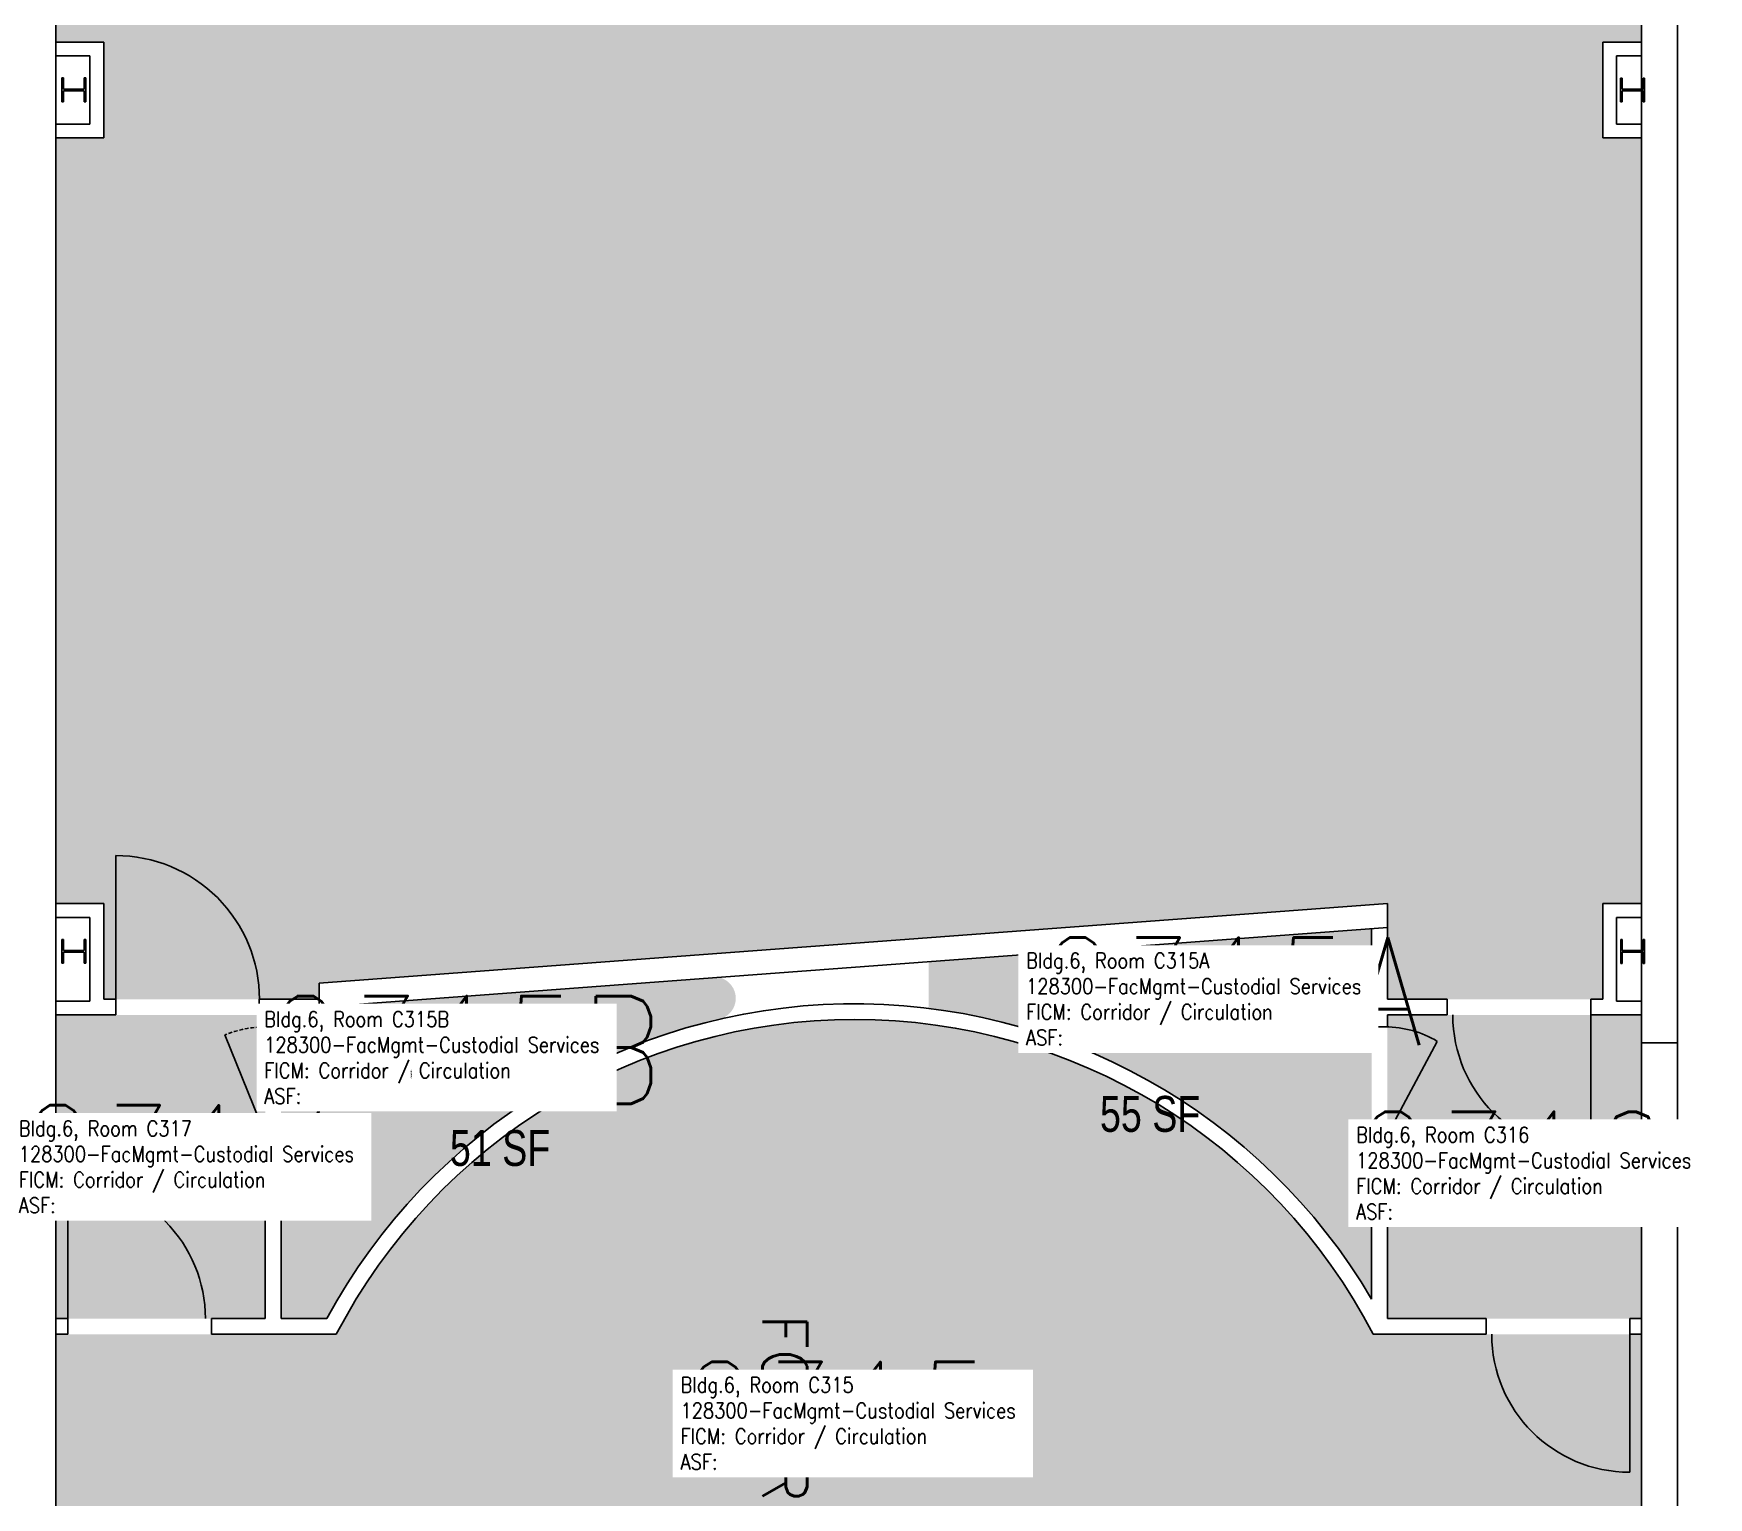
# Model space of a CAD drawing. Header units: inches. Extents: x -206 to 2362, y 0 to 3821.
# Drawn here: x 1803 to 2362, y 1327 to 1816 of the extents above; entities that cross this region are included whole.
import ezdxf
from ezdxf.enums import TextEntityAlignment as Align

# ---------------------------------------------------------------- set-up
doc = ezdxf.new("R2010")
doc.units = ezdxf.units.IN
doc.header["$LTSCALE"] = 10
doc.header["$MEASUREMENT"] = 0
doc.linetypes.add('HIDDEN2', pattern=[0.1875, 0.125, -0.0625])
for name, color, linetype in [('A-COLS', 5, 'CONTINUOUS'), ('A-DOOR', 2, 'CONTINUOUS'), ('A-IDEN-RNUM', 7, 'CONTINUOUS'), ('A-IDEN-SNUM', 4, 'CONTINUOUS'), ('A-IDEN-TEXT', 4, 'CONTINUOUS'), ('A-IDEN-VNUM', 4, 'CONTINUOUS'), ('A-WALL', 5, 'CONTINUOUS'), ('AREA-TEXT', 3, 'CONTINUOUS'), ('Rooms-Category-Color', 7, 'CONTINUOUS'), ('Rooms-College-Color', 7, 'CONTINUOUS'), ('Rooms-Department-Color', 7, 'CONTINUOUS'), ('Rooms-Division-Color', 7, 'CONTINUOUS'), ('Rooms-Information', 7, 'CONTINUOUS')]:
    doc.layers.add(name, color=color, linetype=linetype)
doc.styles.add('AREA', font='arial.ttf', dxfattribs={"width": 0.75, "height": 24})
doc.styles.add('ROOMFNUMBER', font='SIMPLEX', dxfattribs={"height": 0.83})
doc.styles.add('ROOMSNUMBER', font='txt', dxfattribs={"height": 0.03})
doc.styles.add('ROOMVNUMBER', font='simplex.shx', dxfattribs={"width": 0.85})

msp = doc.modelspace()

# ---------------------------------------------------------------- hatches: boundary and pattern name
at = {"layer": 'Rooms-Category-Color', "true_color": 0xffe090}
msp.add_hatch(color=41, dxfattribs=at).paths.add_polyline_path([(2327.025320324115, 2068.979416291695), (2327.025320301764, 2100.979416289832), (2340.025320298038, 2100.979416284245), (2340.025320275687, 2357.081822350156), (2327.025320301764, 2357.081822364125), (2327.025320290588, 2389.081822351087), (2259.028901717626, 2389.081822353881), (2255.025320290588, 2389.081822345499), (2255.025320290588, 2369.080172989983), (2255.025320290588, 2357.08182235295), (1898.024440268986, 2383.711203973275), (1898.024440268986, 2389.081822337117), (1894.024440283887, 2389.081822334323), (1826.024440280162, 2389.081822320353), (1826.024440291338, 2357.081822327804), (1810.024440272711, 2357.081822330598), (1810.024440295063, 2100.979416264687), (1826.024440324865, 2100.979416261893), (1826.024440302514, 2068.979416263755), (1810.024440295063, 2068.979416266549), (1810.024440317415, 1813.081822325941), (1826.024440324865, 1813.081822328735), (1826.024440313689, 1781.081822336186), (1810.024440328591, 1781.081822322216), (1810.024440350942, 1525.081822328735), (1826.024440324865, 1525.081822323147), (1826.024440347217, 1493.08182232501), (1878.024440332316, 1493.081822341774), (1898.024440324865, 1493.081822333392), (1898.024440324865, 1498.452440688852), (2255.025320335291, 1525.081822359469), (2255.025320335291, 1517.059597409796), (2255.025320335291, 1493.081822341774), (2323.025320350192, 1493.08182235295), (2327.025320346467, 1493.08182235295), (2327.025320335291, 1525.081822353881), (2340.02532032039, 1525.081822356675), (2340.02532032039, 1781.081822364125), (2327.02532031294, 1781.081822347362), (2327.02532031294, 1813.081822356675), (2340.025320298038, 1813.081822356675), (2340.025320298038, 2068.979416291695)])
at = {"layer": 'Rooms-Category-Color', "true_color": 0xadadad}
h = msp.add_hatch(color=253, dxfattribs=at)
edge = h.paths.add_edge_path()
edge.add_arc((2077.024200317729, 1291.081822349393), 200.5000000006007, 30.503111583355974, 82.9213931855491, ccw=False)
edge.add_line((2249.775320335291, 1392.852645933162), (2249.775320335291, 1483.831822345499))
edge.add_line((2249.775320335291, 1483.831822345499), (2249.775320346467, 1516.6679898086))
edge.add_line((2249.775320346467, 1516.6679898086), (2101.732005736791, 1505.62515448546))
edge.add_line((2101.732005736791, 1505.62515448546), (2101.732005736791, 1490.053615203593))
h = msp.add_hatch(color=253, dxfattribs=at)
edge = h.paths.add_edge_path()
edge.add_line((2031.701636216603, 1500.401454656851), (1903.274440347217, 1490.821823320817))
edge.add_line((1903.274440347217, 1490.821823320817), (1903.274440358393, 1487.831822330598))
edge.add_line((1903.274440358393, 1487.831822330598), (1885.274440324865, 1487.831822333392))
edge.add_line((1885.274440324865, 1487.831822333392), (1885.274440347217, 1483.831822337117))
edge.add_line((1885.274440347217, 1483.831822337117), (1885.274440347217, 1386.331822337117))
edge.add_line((1885.274440347217, 1386.331822337117), (1900.593796188943, 1386.331822331529))
edge.add_arc((2077.02420032691, 1291.081822339618), 200.5000000068467, 103.0644944078661, 151.6365906777453, ccw=False)
edge.add_arc((2030.076175024544, 1493.396790929139), 7.190788414715953, 283.0644944115126, 436.9355055884874)
for points in [[(1880.024440347217, 1483.831822331529), (1880.024440358393, 1487.831822330598), (1878.024440332316, 1487.831822330598), (1810.024440339766, 1487.831822330598), (1810.024440350942, 1386.331822320353), (1814.024440324865, 1386.331822328735), (1880.024440336041, 1386.331822331529)], [(2255.025320335291, 1487.831822355743), (2255.025320324115, 1483.831822356675), (2255.025320335291, 1386.331822351087), (2336.025320346467, 1386.331822353881), (2340.025320353918, 1386.331822356675), (2340.025320342742, 1478.08195009036), (2340.025320342742, 1487.831822358537), (2323.025320339017, 1487.831822350156)]]:
    msp.add_hatch(color=253, dxfattribs=at).paths.add_polyline_path(points)
h = msp.add_hatch(color=253, dxfattribs=at)
edge = h.paths.add_edge_path()
edge.add_line((1903.753999493085, 1381.081822331529), (1814.024440347217, 1381.081822323147))
edge.add_line((1814.024440347217, 1381.081822323147), (1810.024440362118, 1381.081822325941))
edge.add_line((1810.024440362118, 1381.081822325941), (1810.024440328591, 1308.081822326872))
edge.add_line((1810.024440328591, 1308.081822326872), (1823.024440336041, 1308.081822326872))
edge.add_line((1823.024440336041, 1308.081822326872), (1903.753999493085, 1308.081822326872))
edge.add_line((1903.753999493085, 1308.081822326872), (1903.753999504261, 1284.081822329666))
edge.add_line((1903.753999504261, 1284.081822329666), (1885.753999526612, 1284.081822329666))
edge.add_line((1885.753999526612, 1284.081822329666), (1885.753999493085, 1234.081822331529))
edge.add_line((1885.753999493085, 1234.081822331529), (1999.024200360291, 1234.081822337117))
edge.add_line((1999.024200360291, 1234.081822337117), (2029.024200360291, 1234.081822337117))
edge.add_line((2029.024200360291, 1234.081822337117), (2155.024200349115, 1234.081822339911))
edge.add_line((2155.024200349115, 1234.081822339911), (2155.024200326763, 1221.081822352018))
edge.add_line((2155.024200326763, 1221.081822352018), (2316.025320331566, 1221.081822354812))
edge.add_line((2316.025320331566, 1221.081822354812), (2316.025320353918, 1232.081822358537))
edge.add_line((2316.025320353918, 1232.081822358537), (2340.025320342742, 1232.081822355743))
edge.add_line((2340.025320342742, 1232.081822355743), (2340.025320331566, 1381.081822362263))
edge.add_line((2340.025320331566, 1381.081822362263), (2336.025320357643, 1381.081822353881))
edge.add_line((2336.025320357643, 1381.081822353881), (2250.294401182793, 1381.081822359469))
edge.add_arc((2077.024200345195, 1291.081822344276), 195.2500000026534, 27.44826507266629, 152.5517349365727)
at = {"layer": 'Rooms-College-Color', "true_color": 0xffff64}
msp.add_hatch(color=51, dxfattribs=at).paths.add_polyline_path([(2327.025320324115, 2068.979416291695), (2327.025320301764, 2100.979416289832), (2340.025320298038, 2100.979416284245), (2340.025320275687, 2357.081822350156), (2327.025320301764, 2357.081822364125), (2327.025320290588, 2389.081822351087), (2259.028901717626, 2389.081822353881), (2255.025320290588, 2389.081822345499), (2255.025320290588, 2369.080172989983), (2255.025320290588, 2357.08182235295), (1898.024440268986, 2383.711203973275), (1898.024440268986, 2389.081822337117), (1894.024440283887, 2389.081822334323), (1826.024440280162, 2389.081822320353), (1826.024440291338, 2357.081822327804), (1810.024440272711, 2357.081822330598), (1810.024440295063, 2100.979416264687), (1826.024440324865, 2100.979416261893), (1826.024440302514, 2068.979416263755), (1810.024440295063, 2068.979416266549), (1810.024440317415, 1813.081822325941), (1826.024440324865, 1813.081822328735), (1826.024440313689, 1781.081822336186), (1810.024440328591, 1781.081822322216), (1810.024440350942, 1525.081822328735), (1826.024440324865, 1525.081822323147), (1826.024440347217, 1493.08182232501), (1878.024440332316, 1493.081822341774), (1898.024440324865, 1493.081822333392), (1898.024440324865, 1498.452440688852), (2255.025320335291, 1525.081822359469), (2255.025320335291, 1517.059597409796), (2255.025320335291, 1493.081822341774), (2323.025320350192, 1493.08182235295), (2327.025320346467, 1493.08182235295), (2327.025320335291, 1525.081822353881), (2340.02532032039, 1525.081822356675), (2340.02532032039, 1781.081822364125), (2327.02532031294, 1781.081822347362), (2327.02532031294, 1813.081822356675), (2340.025320298038, 1813.081822356675), (2340.025320298038, 2068.979416291695)])
at = {"layer": 'Rooms-College-Color', "true_color": 0xadadad}
h = msp.add_hatch(color=253, dxfattribs=at)
edge = h.paths.add_edge_path()
edge.add_arc((2077.024200317729, 1291.081822349393), 200.5000000006007, 30.503111583355974, 82.9213931855491, ccw=False)
edge.add_line((2249.775320335291, 1392.852645933162), (2249.775320335291, 1483.831822345499))
edge.add_line((2249.775320335291, 1483.831822345499), (2249.775320346467, 1516.6679898086))
edge.add_line((2249.775320346467, 1516.6679898086), (2101.732005736791, 1505.62515448546))
edge.add_line((2101.732005736791, 1505.62515448546), (2101.732005736791, 1490.053615203593))
h = msp.add_hatch(color=253, dxfattribs=at)
edge = h.paths.add_edge_path()
edge.add_line((2031.701636216603, 1500.401454656851), (1903.274440347217, 1490.821823320817))
edge.add_line((1903.274440347217, 1490.821823320817), (1903.274440358393, 1487.831822330598))
edge.add_line((1903.274440358393, 1487.831822330598), (1885.274440324865, 1487.831822333392))
edge.add_line((1885.274440324865, 1487.831822333392), (1885.274440347217, 1483.831822337117))
edge.add_line((1885.274440347217, 1483.831822337117), (1885.274440347217, 1386.331822337117))
edge.add_line((1885.274440347217, 1386.331822337117), (1900.593796188943, 1386.331822331529))
edge.add_arc((2077.02420032691, 1291.081822339618), 200.5000000068467, 103.0644944078661, 151.6365906777453, ccw=False)
edge.add_arc((2030.076175024544, 1493.396790929139), 7.190788414715953, 283.0644944115126, 436.9355055884874)
for points in [[(1880.024440347217, 1483.831822331529), (1880.024440358393, 1487.831822330598), (1878.024440332316, 1487.831822330598), (1810.024440339766, 1487.831822330598), (1810.024440350942, 1386.331822320353), (1814.024440324865, 1386.331822328735), (1880.024440336041, 1386.331822331529)], [(2255.025320335291, 1487.831822355743), (2255.025320324115, 1483.831822356675), (2255.025320335291, 1386.331822351087), (2336.025320346467, 1386.331822353881), (2340.025320353918, 1386.331822356675), (2340.025320342742, 1478.08195009036), (2340.025320342742, 1487.831822358537), (2323.025320339017, 1487.831822350156)]]:
    msp.add_hatch(color=253, dxfattribs=at).paths.add_polyline_path(points)
h = msp.add_hatch(color=253, dxfattribs=at)
edge = h.paths.add_edge_path()
edge.add_line((1903.753999493085, 1381.081822331529), (1814.024440347217, 1381.081822323147))
edge.add_line((1814.024440347217, 1381.081822323147), (1810.024440362118, 1381.081822325941))
edge.add_line((1810.024440362118, 1381.081822325941), (1810.024440328591, 1308.081822326872))
edge.add_line((1810.024440328591, 1308.081822326872), (1823.024440336041, 1308.081822326872))
edge.add_line((1823.024440336041, 1308.081822326872), (1903.753999493085, 1308.081822326872))
edge.add_line((1903.753999493085, 1308.081822326872), (1903.753999504261, 1284.081822329666))
edge.add_line((1903.753999504261, 1284.081822329666), (1885.753999526612, 1284.081822329666))
edge.add_line((1885.753999526612, 1284.081822329666), (1885.753999493085, 1234.081822331529))
edge.add_line((1885.753999493085, 1234.081822331529), (1999.024200360291, 1234.081822337117))
edge.add_line((1999.024200360291, 1234.081822337117), (2029.024200360291, 1234.081822337117))
edge.add_line((2029.024200360291, 1234.081822337117), (2155.024200349115, 1234.081822339911))
edge.add_line((2155.024200349115, 1234.081822339911), (2155.024200326763, 1221.081822352018))
edge.add_line((2155.024200326763, 1221.081822352018), (2316.025320331566, 1221.081822354812))
edge.add_line((2316.025320331566, 1221.081822354812), (2316.025320353918, 1232.081822358537))
edge.add_line((2316.025320353918, 1232.081822358537), (2340.025320342742, 1232.081822355743))
edge.add_line((2340.025320342742, 1232.081822355743), (2340.025320331566, 1381.081822362263))
edge.add_line((2340.025320331566, 1381.081822362263), (2336.025320357643, 1381.081822353881))
edge.add_line((2336.025320357643, 1381.081822353881), (2250.294401182793, 1381.081822359469))
edge.add_arc((2077.024200345195, 1291.081822344276), 195.2500000026534, 27.44826507266629, 152.5517349365727)
at = {"layer": 'Rooms-Department-Color', "true_color": 0x80bc67}
msp.add_hatch(color=83, dxfattribs=at).paths.add_polyline_path([(2327.025320324115, 2068.979416291695), (2327.025320301764, 2100.979416289832), (2340.025320298038, 2100.979416284245), (2340.025320275687, 2357.081822350156), (2327.025320301764, 2357.081822364125), (2327.025320290588, 2389.081822351087), (2259.028901717626, 2389.081822353881), (2255.025320290588, 2389.081822345499), (2255.025320290588, 2369.080172989983), (2255.025320290588, 2357.08182235295), (1898.024440268986, 2383.711203973275), (1898.024440268986, 2389.081822337117), (1894.024440283887, 2389.081822334323), (1826.024440280162, 2389.081822320353), (1826.024440291338, 2357.081822327804), (1810.024440272711, 2357.081822330598), (1810.024440295063, 2100.979416264687), (1826.024440324865, 2100.979416261893), (1826.024440302514, 2068.979416263755), (1810.024440295063, 2068.979416266549), (1810.024440317415, 1813.081822325941), (1826.024440324865, 1813.081822328735), (1826.024440313689, 1781.081822336186), (1810.024440328591, 1781.081822322216), (1810.024440350942, 1525.081822328735), (1826.024440324865, 1525.081822323147), (1826.024440347217, 1493.08182232501), (1878.024440332316, 1493.081822341774), (1898.024440324865, 1493.081822333392), (1898.024440324865, 1498.452440688852), (2255.025320335291, 1525.081822359469), (2255.025320335291, 1517.059597409796), (2255.025320335291, 1493.081822341774), (2323.025320350192, 1493.08182235295), (2327.025320346467, 1493.08182235295), (2327.025320335291, 1525.081822353881), (2340.02532032039, 1525.081822356675), (2340.02532032039, 1781.081822364125), (2327.02532031294, 1781.081822347362), (2327.02532031294, 1813.081822356675), (2340.025320298038, 1813.081822356675), (2340.025320298038, 2068.979416291695)])
at = {"layer": 'Rooms-Department-Color', "true_color": 0xacacac}
h = msp.add_hatch(color=253, dxfattribs=at)
edge = h.paths.add_edge_path()
edge.add_arc((2077.024200317729, 1291.081822349393), 200.5000000006007, 30.503111583355974, 82.9213931855491, ccw=False)
edge.add_line((2249.775320335291, 1392.852645933162), (2249.775320335291, 1483.831822345499))
edge.add_line((2249.775320335291, 1483.831822345499), (2249.775320346467, 1516.6679898086))
edge.add_line((2249.775320346467, 1516.6679898086), (2101.732005736791, 1505.62515448546))
edge.add_line((2101.732005736791, 1505.62515448546), (2101.732005736791, 1490.053615203593))
h = msp.add_hatch(color=253, dxfattribs=at)
edge = h.paths.add_edge_path()
edge.add_line((2031.701636216603, 1500.401454656851), (1903.274440347217, 1490.821823320817))
edge.add_line((1903.274440347217, 1490.821823320817), (1903.274440358393, 1487.831822330598))
edge.add_line((1903.274440358393, 1487.831822330598), (1885.274440324865, 1487.831822333392))
edge.add_line((1885.274440324865, 1487.831822333392), (1885.274440347217, 1483.831822337117))
edge.add_line((1885.274440347217, 1483.831822337117), (1885.274440347217, 1386.331822337117))
edge.add_line((1885.274440347217, 1386.331822337117), (1900.593796188943, 1386.331822331529))
edge.add_arc((2077.02420032691, 1291.081822339618), 200.5000000068467, 103.0644944078661, 151.6365906777453, ccw=False)
edge.add_arc((2030.076175024544, 1493.396790929139), 7.190788414715953, 283.0644944115126, 436.9355055884874)
for points in [[(1880.024440347217, 1483.831822331529), (1880.024440358393, 1487.831822330598), (1878.024440332316, 1487.831822330598), (1810.024440339766, 1487.831822330598), (1810.024440350942, 1386.331822320353), (1814.024440324865, 1386.331822328735), (1880.024440336041, 1386.331822331529)], [(2255.025320335291, 1487.831822355743), (2255.025320324115, 1483.831822356675), (2255.025320335291, 1386.331822351087), (2336.025320346467, 1386.331822353881), (2340.025320353918, 1386.331822356675), (2340.025320342742, 1478.08195009036), (2340.025320342742, 1487.831822358537), (2323.025320339017, 1487.831822350156)]]:
    msp.add_hatch(color=253, dxfattribs=at).paths.add_polyline_path(points)
h = msp.add_hatch(color=253, dxfattribs=at)
edge = h.paths.add_edge_path()
edge.add_line((1903.753999493085, 1381.081822331529), (1814.024440347217, 1381.081822323147))
edge.add_line((1814.024440347217, 1381.081822323147), (1810.024440362118, 1381.081822325941))
edge.add_line((1810.024440362118, 1381.081822325941), (1810.024440328591, 1308.081822326872))
edge.add_line((1810.024440328591, 1308.081822326872), (1823.024440336041, 1308.081822326872))
edge.add_line((1823.024440336041, 1308.081822326872), (1903.753999493085, 1308.081822326872))
edge.add_line((1903.753999493085, 1308.081822326872), (1903.753999504261, 1284.081822329666))
edge.add_line((1903.753999504261, 1284.081822329666), (1885.753999526612, 1284.081822329666))
edge.add_line((1885.753999526612, 1284.081822329666), (1885.753999493085, 1234.081822331529))
edge.add_line((1885.753999493085, 1234.081822331529), (1999.024200360291, 1234.081822337117))
edge.add_line((1999.024200360291, 1234.081822337117), (2029.024200360291, 1234.081822337117))
edge.add_line((2029.024200360291, 1234.081822337117), (2155.024200349115, 1234.081822339911))
edge.add_line((2155.024200349115, 1234.081822339911), (2155.024200326763, 1221.081822352018))
edge.add_line((2155.024200326763, 1221.081822352018), (2316.025320331566, 1221.081822354812))
edge.add_line((2316.025320331566, 1221.081822354812), (2316.025320353918, 1232.081822358537))
edge.add_line((2316.025320353918, 1232.081822358537), (2340.025320342742, 1232.081822355743))
edge.add_line((2340.025320342742, 1232.081822355743), (2340.025320331566, 1381.081822362263))
edge.add_line((2340.025320331566, 1381.081822362263), (2336.025320357643, 1381.081822353881))
edge.add_line((2336.025320357643, 1381.081822353881), (2250.294401182793, 1381.081822359469))
edge.add_arc((2077.024200345195, 1291.081822344276), 195.2500000026534, 27.44826507266629, 152.5517349365727)
at = {"layer": 'Rooms-Division-Color', "true_color": 0x80bc67}
msp.add_hatch(color=83, dxfattribs=at).paths.add_polyline_path([(2327.025320324115, 2068.979416291695), (2327.025320301764, 2100.979416289832), (2340.025320298038, 2100.979416284245), (2340.025320275687, 2357.081822350156), (2327.025320301764, 2357.081822364125), (2327.025320290588, 2389.081822351087), (2259.028901717626, 2389.081822353881), (2255.025320290588, 2389.081822345499), (2255.025320290588, 2369.080172989983), (2255.025320290588, 2357.08182235295), (1898.024440268986, 2383.711203973275), (1898.024440268986, 2389.081822337117), (1894.024440283887, 2389.081822334323), (1826.024440280162, 2389.081822320353), (1826.024440291338, 2357.081822327804), (1810.024440272711, 2357.081822330598), (1810.024440295063, 2100.979416264687), (1826.024440324865, 2100.979416261893), (1826.024440302514, 2068.979416263755), (1810.024440295063, 2068.979416266549), (1810.024440317415, 1813.081822325941), (1826.024440324865, 1813.081822328735), (1826.024440313689, 1781.081822336186), (1810.024440328591, 1781.081822322216), (1810.024440350942, 1525.081822328735), (1826.024440324865, 1525.081822323147), (1826.024440347217, 1493.08182232501), (1878.024440332316, 1493.081822341774), (1898.024440324865, 1493.081822333392), (1898.024440324865, 1498.452440688852), (2255.025320335291, 1525.081822359469), (2255.025320335291, 1517.059597409796), (2255.025320335291, 1493.081822341774), (2323.025320350192, 1493.08182235295), (2327.025320346467, 1493.08182235295), (2327.025320335291, 1525.081822353881), (2340.02532032039, 1525.081822356675), (2340.02532032039, 1781.081822364125), (2327.02532031294, 1781.081822347362), (2327.02532031294, 1813.081822356675), (2340.025320298038, 1813.081822356675), (2340.025320298038, 2068.979416291695)])
at = {"layer": 'Rooms-Division-Color', "true_color": 0xadadad}
h = msp.add_hatch(color=253, dxfattribs=at)
edge = h.paths.add_edge_path()
edge.add_arc((2077.024200317729, 1291.081822349393), 200.5000000006007, 30.503111583355974, 82.9213931855491, ccw=False)
edge.add_line((2249.775320335291, 1392.852645933162), (2249.775320335291, 1483.831822345499))
edge.add_line((2249.775320335291, 1483.831822345499), (2249.775320346467, 1516.6679898086))
edge.add_line((2249.775320346467, 1516.6679898086), (2101.732005736791, 1505.62515448546))
edge.add_line((2101.732005736791, 1505.62515448546), (2101.732005736791, 1490.053615203593))
h = msp.add_hatch(color=253, dxfattribs=at)
edge = h.paths.add_edge_path()
edge.add_line((2031.701636216603, 1500.401454656851), (1903.274440347217, 1490.821823320817))
edge.add_line((1903.274440347217, 1490.821823320817), (1903.274440358393, 1487.831822330598))
edge.add_line((1903.274440358393, 1487.831822330598), (1885.274440324865, 1487.831822333392))
edge.add_line((1885.274440324865, 1487.831822333392), (1885.274440347217, 1483.831822337117))
edge.add_line((1885.274440347217, 1483.831822337117), (1885.274440347217, 1386.331822337117))
edge.add_line((1885.274440347217, 1386.331822337117), (1900.593796188943, 1386.331822331529))
edge.add_arc((2077.02420032691, 1291.081822339618), 200.5000000068467, 103.0644944078661, 151.6365906777453, ccw=False)
edge.add_arc((2030.076175024544, 1493.396790929139), 7.190788414715953, 283.0644944115126, 436.9355055884874)
for points in [[(1880.024440347217, 1483.831822331529), (1880.024440358393, 1487.831822330598), (1878.024440332316, 1487.831822330598), (1810.024440339766, 1487.831822330598), (1810.024440350942, 1386.331822320353), (1814.024440324865, 1386.331822328735), (1880.024440336041, 1386.331822331529)], [(2255.025320335291, 1487.831822355743), (2255.025320324115, 1483.831822356675), (2255.025320335291, 1386.331822351087), (2336.025320346467, 1386.331822353881), (2340.025320353918, 1386.331822356675), (2340.025320342742, 1478.08195009036), (2340.025320342742, 1487.831822358537), (2323.025320339017, 1487.831822350156)]]:
    msp.add_hatch(color=253, dxfattribs=at).paths.add_polyline_path(points)
h = msp.add_hatch(color=253, dxfattribs=at)
edge = h.paths.add_edge_path()
edge.add_line((1903.753999493085, 1381.081822331529), (1814.024440347217, 1381.081822323147))
edge.add_line((1814.024440347217, 1381.081822323147), (1810.024440362118, 1381.081822325941))
edge.add_line((1810.024440362118, 1381.081822325941), (1810.024440328591, 1308.081822326872))
edge.add_line((1810.024440328591, 1308.081822326872), (1823.024440336041, 1308.081822326872))
edge.add_line((1823.024440336041, 1308.081822326872), (1903.753999493085, 1308.081822326872))
edge.add_line((1903.753999493085, 1308.081822326872), (1903.753999504261, 1284.081822329666))
edge.add_line((1903.753999504261, 1284.081822329666), (1885.753999526612, 1284.081822329666))
edge.add_line((1885.753999526612, 1284.081822329666), (1885.753999493085, 1234.081822331529))
edge.add_line((1885.753999493085, 1234.081822331529), (1999.024200360291, 1234.081822337117))
edge.add_line((1999.024200360291, 1234.081822337117), (2029.024200360291, 1234.081822337117))
edge.add_line((2029.024200360291, 1234.081822337117), (2155.024200349115, 1234.081822339911))
edge.add_line((2155.024200349115, 1234.081822339911), (2155.024200326763, 1221.081822352018))
edge.add_line((2155.024200326763, 1221.081822352018), (2316.025320331566, 1221.081822354812))
edge.add_line((2316.025320331566, 1221.081822354812), (2316.025320353918, 1232.081822358537))
edge.add_line((2316.025320353918, 1232.081822358537), (2340.025320342742, 1232.081822355743))
edge.add_line((2340.025320342742, 1232.081822355743), (2340.025320331566, 1381.081822362263))
edge.add_line((2340.025320331566, 1381.081822362263), (2336.025320357643, 1381.081822353881))
edge.add_line((2336.025320357643, 1381.081822353881), (2250.294401182793, 1381.081822359469))
edge.add_arc((2077.024200345195, 1291.081822344276), 195.2500000026534, 27.44826507266629, 152.5517349365727)

# ---------------------------------------------------------------- linework, layer by layer
at = {"layer": 'A-COLS'}
for p, q in [((1812.024440309964, 1793.097751033958), (1812.024440309964, 1801.097751034889)), ((1812.024440309964, 1801.097751034889), (1812.524440313689, 1801.097751037683)), ((1812.524440313689, 1801.097751037683), (1812.524440302514, 1797.347751032095)), ((1812.524440302514, 1797.347751032095), (1819.524440309964, 1797.347751034889)), ((1819.524440309964, 1801.097751032095), (1820.024440313689, 1801.097751029301)), ((1819.524440309964, 1797.347751034889), (1819.524440309964, 1801.097751032095)), ((1820.024440313689, 1801.097751029301), (1820.024440324865, 1793.097751033958)), ((2332.982007353567, 1793.08182235295), (2332.982007353567, 1801.081822353881)), ((2332.982007353567, 1801.081822353881), (2333.482007346116, 1801.081822356675)), ((2333.482007346116, 1801.081822356675), (2333.482007357292, 1797.331822351087)), ((2333.482007357292, 1797.331822351087), (2340.482007364742, 1797.331822353881)), ((2340.482007353567, 1801.081822362263), (2340.982007346116, 1801.081822359469)), ((2340.482007364742, 1797.331822353881), (2340.482007353567, 1801.081822362263)), ((2340.982007346116, 1801.081822359469), (2340.982007357292, 1793.08182235295)), ((1812.524440313689, 1793.097751036752), (1812.024440309964, 1793.097751033958)), ((1819.524440309964, 1796.847751031164), (1812.524440302514, 1796.847751033958)), ((1812.524440302514, 1796.847751033958), (1812.524440313689, 1793.097751036752)), ((1819.52444032114, 1793.097751031164), (1819.524440309964, 1796.847751031164)), ((1820.024440324865, 1793.097751033958), (1819.52444032114, 1793.097751031164)), ((2333.482007357292, 1793.081822355743), (2332.982007353567, 1793.08182235295)), ((2340.482007353567, 1796.831822355743), (2333.482007357292, 1796.83182235295)), ((2333.482007357292, 1796.83182235295), (2333.482007357292, 1793.081822355743)), ((2340.482007342391, 1793.081822361331), (2340.482007353567, 1796.831822355743)), ((2340.982007357292, 1793.08182235295), (2340.482007342391, 1793.081822361331)), ((1812.02444032114, 1505.097325970884), (1812.024440332316, 1513.097325971816)), ((1812.024440332316, 1513.097325971816), (1812.524440324865, 1513.097325969022)), ((1812.524440324865, 1513.097325969022), (1812.524440324865, 1509.347325969022)), ((1819.524440332316, 1513.09732597461), (1820.024440324865, 1513.097325977404)), ((1819.524440332316, 1509.347325971816), (1819.524440332316, 1513.09732597461)), ((1820.024440324865, 1513.097325977404), (1820.024440336041, 1505.097325970884)), ((2333.025320335291, 1505.081822355743), (2333.025320335291, 1513.081822351087)), ((2333.025320335291, 1513.081822351087), (2333.525320327841, 1513.081822353881)), ((2333.525320327841, 1513.081822353881), (2333.525320327841, 1509.331822356675)), ((2340.525320335291, 1513.081822356675), (2341.025320327841, 1513.081822356675)), ((2340.525320324115, 1509.331822356675), (2340.525320335291, 1513.081822356675)), ((2341.025320327841, 1513.081822356675), (2341.025320327841, 1505.081822355743)), ((1812.524440324865, 1509.347325969022), (1819.524440332316, 1509.347325971816)), ((1819.52444032114, 1508.847325973678), (1812.524440336041, 1508.847325970884)), ((1812.524440336041, 1508.847325970884), (1812.524440324865, 1505.09732596809)), ((1819.524440332316, 1505.09732596809), (1819.52444032114, 1508.847325973678)), ((2333.525320327841, 1509.331822356675), (2340.525320324115, 1509.331822356675)), ((2340.525320335291, 1508.831822358537), (2333.525320327841, 1508.831822350156)), ((2333.525320327841, 1508.831822350156), (2333.525320339017, 1505.08182235295)), ((2340.525320324115, 1505.081822355743), (2340.525320335291, 1508.831822358537)), ((1812.524440324865, 1505.09732596809), (1812.02444032114, 1505.097325970884)), ((1820.024440336041, 1505.097325970884), (1819.524440332316, 1505.09732596809)), ((2333.525320339017, 1505.08182235295), (2333.025320335291, 1505.081822355743)), ((2341.025320327841, 1505.081822355743), (2340.525320324115, 1505.081822355743))]:
    msp.add_line(p, q, dxfattribs=at)
for centre in [(1816.024440295063, 1797.097751038615), (2336.982007349841, 1797.081822357606), (1816.024440317415, 1509.097325981129), (2337.02532032039, 1509.081822354812)]:
    msp.add_circle(centre, 0.2627002392377587, dxfattribs=at)
at = {"layer": 'A-DOOR'}
for p, q in [((1830.024440309964, 1493.084343238268), (1830.029575041495, 1541.126555284951)), ((2323.025320327841, 1487.831822355743), (2323.025320327841, 1441.712612051982)), ((1880.024440347217, 1447.831822337117), (1866.445105253719, 1481.172513072845)), ((2255.025320324115, 1447.831822353881), (2271.724810636602, 1479.008736889344)), ((1814.024440280162, 1432.331822316628), (1814.024440324865, 1386.331822323147)), ((2336.025320335291, 1381.081822353881), (2336.025320346467, 1334.962612052914))]:
    msp.add_line(p, q, dxfattribs=at)
for centre, radius, start, end in [((1830.024440332316, 1493.084343238268), 48.04221231961067, 359.9938762351402, 89.9938762551498), ((2254.400365657173, 1450.305731351953), 33.52609312905741, 58.885827369525, 89.97958616496503), ((2323.025320327841, 1487.831822355743), 46.11921029972779, 180, 270), ((1814.024440324865, 1386.331822314765), 46, 8.004127933608693e-08, 90.00000010672171), ((2336.025320324115, 1381.081822356675), 46.11921029972779, 180, 270)]:
    msp.add_arc(centre, radius, start, end, dxfattribs=at)
at = {"layer": 'A-DOOR', "linetype": 'HIDDEN2'}
msp.add_arc((1880.024440347217, 1447.831822337117), 36, 90, 112.1605838355984, dxfattribs=at)
at = {"layer": 'A-WALL', "linetype": 'Continuous'}
for p, q in [((2340.025320286863, 2407.991410535295), (2340.025320331566, 1478.08195009036)), ((2352.025320286863, 2407.991410532501), (2352.02532032039, 1478.383288321551)), ((1810.024440295063, 2229.081822326872), (1810.024440339766, 1218.956822327804)), ((1810.024440317415, 1813.081822325941), (1826.024440313689, 1813.081822328735)), ((1810.024440306239, 1808.456822330598), (1821.39944032114, 1808.456822327804)), ((1821.39944032114, 1808.456822327804), (1821.399440309964, 1785.706822325941)), ((1826.024440313689, 1813.081822328735), (1826.024440313689, 1781.081822330598)), ((2327.02532031294, 1813.081822356675), (2327.02532031294, 1781.08182235295)), ((2327.02532031294, 1813.081822356675), (2340.02532032039, 1813.081822356675)), ((2331.650320316665, 1808.456822358537), (2340.02532032039, 1808.456822355743)), ((2331.650320316665, 1808.456822358537), (2331.650320305489, 1785.706822359469)), ((1810.024440317415, 1785.706822328735), (1821.399440309964, 1785.706822325941)), ((1810.024440317415, 1781.081822327804), (1826.024440313689, 1781.081822330598)), ((2327.02532031294, 1781.08182235295), (2340.02532032039, 1781.081822358537)), ((2331.650320305489, 1785.706822359469), (2340.02532032039, 1785.706822353881)), ((1810.024440339766, 1525.081822323147), (1826.024440324865, 1525.081822328735)), ((1826.024440324865, 1525.081822328735), (1826.024440324865, 1493.08182232501)), ((2255.025320324115, 1525.081822353881), (2255.025320335291, 1517.059597407002)), ((2327.025320335291, 1525.081822353881), (2327.025320335291, 1493.081822358537)), ((2327.025320335291, 1525.081822353881), (2340.02532032039, 1525.081822359469)), ((1810.024440339766, 1520.45682232501), (1821.39944032114, 1520.456822327804)), ((1821.39944032114, 1520.456822327804), (1821.399440332316, 1492.456822328735)), ((2255.025320324115, 1517.115606898908), (2255.025320324115, 1493.081822350156)), ((2331.650320327841, 1520.456822358537), (2340.02532032039, 1520.456822355743)), ((2331.650320327841, 1520.456822358537), (2331.650320327841, 1492.456822353881)), ((2249.775320324115, 1516.667989814188), (2249.775320324115, 1483.831822351087)), ((1898.024440324865, 1498.452440683264), (1898.024440324865, 1490.430215736385)), ((1810.024440328591, 1492.456822331529), (1821.399440332316, 1492.456822328735)), ((1826.024440324865, 1493.08182232501), (1830.02444032114, 1493.081822327804)), ((1830.024440332316, 1493.081822327804), (1830.024440332316, 1487.831822322216)), ((1878.024440332316, 1493.081822336186), (1898.024440324865, 1493.081822336186)), ((1878.024440332316, 1493.081822336186), (1878.024440332316, 1487.831822330598)), ((1903.274440324865, 1490.821823331993), (1903.274440324865, 1487.831822333392)), ((2255.025320324115, 1493.081822350156), (2275.025320339017, 1493.08182235295)), ((2275.025320327841, 1493.08182235295), (2275.025320327841, 1487.83182235295)), ((2323.025320327841, 1493.081822355743), (2323.025320327841, 1487.831822355743)), ((2323.025320327841, 1493.081822355743), (2327.025320335291, 1493.081822358537)), ((2331.650320327841, 1492.456822353881), (2340.02532032039, 1492.456822356675)), ((1810.024440328591, 1487.831822327804), (1830.024440332316, 1487.831822316628)), ((1878.024440332316, 1487.831822330598), (1880.024440324865, 1487.83182232501)), ((1880.024440324865, 1487.83182232501), (1880.024440336041, 1483.831822337117)), ((1885.274440324865, 1487.831822333392), (1885.274440336041, 1483.831822331529)), ((1885.274440324865, 1487.831822333392), (1903.274440324865, 1487.831822333392)), ((2255.025320335291, 1487.83182235295), (2275.025320327841, 1487.83182235295)), ((2255.025320335291, 1487.83182235295), (2255.025320324115, 1483.831822356675)), ((2323.025320327841, 1487.831822355743), (2340.02532032039, 1487.831822358537)), ((2340.025320331566, 1478.08195009036), (2340.025320342742, 1221.081822352018)), ((2352.02532032039, 1478.383288321551), (2352.025320342742, 1209.0818223604)), ((1880.024440336041, 1447.831822328735), (1880.024440324865, 1386.331822331529)), ((1885.274440324865, 1447.831822334323), (1885.274440336041, 1386.331822331529)), ((2249.775320324115, 1447.831822353881), (2249.775320335291, 1392.852645963896)), ((2255.025320335291, 1447.831822359469), (2255.025320324115, 1386.331822351087)), ((1810.024440339766, 1386.331822325941), (1814.024440324865, 1386.331822328735)), ((1814.024440324865, 1386.331822328735), (1814.024440336041, 1381.081822328735)), ((1862.024440336041, 1386.331822325941), (1880.024440324865, 1386.331822331529)), ((1862.024440336041, 1386.331822331529), (1862.024440336041, 1381.081822331529)), ((1885.274440336041, 1386.331822331529), (1900.593796200119, 1386.331822328735)), ((2255.025320324115, 1386.331822351087), (2288.025320324115, 1386.331822359469)), ((2288.025320324115, 1386.331822359469), (2288.025320335291, 1381.081822353881)), ((2336.025320335291, 1386.331822353881), (2340.025320342742, 1386.331822351087)), ((2336.025320335291, 1386.331822353881), (2336.025320335291, 1381.081822353881)), ((1810.024440328591, 1381.081822331529), (1814.024440336041, 1381.081822328735)), ((1862.024440324865, 1381.081822337117), (1903.753999493085, 1381.081822331529)), ((2250.294401182793, 1381.081822356675), (2288.025320335291, 1381.081822359469)), ((2336.025320335291, 1381.081822353881), (2340.025320331566, 1381.081822356675))]:
    msp.add_line(p, q, dxfattribs=at)
at = {"layer": 'A-WALL'}
for p, q in [((2255.025320324115, 1525.081822353881), (1897.987178462557, 1498.449661252555)), ((2255.025320335291, 1517.059597407002), (1898.024440324865, 1490.430215736385)), ((1880.024440336041, 1483.831822337117), (1885.274440336041, 1483.831822331529)), ((2249.775320324115, 1483.831822351087), (2255.025320324115, 1483.831822356675)), ((2340.02532032039, 1478.549504308496), (2352.025320331566, 1478.54950431129)), ((1880.024440336041, 1447.831822328735), (1885.274440324865, 1447.831822334323)), ((2249.775320335291, 1447.831822351087), (2255.025320324115, 1447.831822353881))]:
    msp.add_line(p, q, dxfattribs=at)
for radius, start, end in [(200.5, 30.50311160108448, 151.6365906722879), (195.25, 27.44826505918095, 152.5517349467383)]:
    msp.add_arc((2077.024200337939, 1291.081822342705), radius, start, end, dxfattribs=at)

# ---------------------------------------------------------------- texts
at = {"layer": 'A-IDEN-RNUM', "style": 'ROOMSNUMBER'}
for s, p in [('C315-A0', (2199.229463360272, 1489.893530011643, -5.008132575312629e-09)), ('C315-B0', (1929.015527709387, 1468.114287711214, -5.008132575312629e-09)), ('C317-00', (1852.969905047677, 1440.722450264264, -5.008132575312629e-09)), ('C316-00', (2284.278935215436, 1438.477703247685, -5.008132575312629e-09)), ('C315-00', (2069.731544706039, 1355.175888825674, -5.008132575312629e-09))]:
    msp.add_text(s, height=0.36, rotation=90, dxfattribs=at).set_placement(p, align=Align.CENTER)
at = {"layer": 'A-IDEN-SNUM', "style": 'ROOMSNUMBER'}
for s, p in [('0060C315A0', (2199.229463360272, 1489.893530011643, -5.008132575312629e-09)), ('0060C315B0', (1929.015527709387, 1468.114287711214, -5.008132575312629e-09)), ('0060C31700', (1852.969905047677, 1440.722450264264, -5.008132575312629e-09)), ('0060C31600', (2284.278935215436, 1438.477703247685, -5.008132575312629e-09)), ('0060C31500', (2069.731544706039, 1355.175888825674, -5.008132575312629e-09))]:
    msp.add_text(s, height=0.36, rotation=90, dxfattribs=at).set_placement(p, align=Align.CENTER)
at = {"layer": 'A-IDEN-TEXT', "style": 'ROOMFNUMBER'}
msp.add_text('FOYER', height=14.94, rotation=270, dxfattribs=at).set_placement((2046.145198701881, 1356.378466929775), align=Align.CENTER)
at = {"layer": 'A-IDEN-VNUM', "style": 'ROOMVNUMBER', "width": 0.85}
for s, p in [('C315A', (2202.049250763841, 1477.718045281246, -5.00676833325997e-09)), ('C315B', (1945.957237282768, 1458.143803215586, -5.00676833325997e-09)), ('C317', (1849.36142154038, 1421.625288829673, -5.00676833325997e-09)), ('C316', (2295.593425163999, 1419.494178052992, -5.00676833325997e-09)), ('C315', (2070.523561494425, 1335.864024547394, -5.00676833325997e-09))]:
    msp.add_text(s, height=36, dxfattribs=at).set_placement(p, align=Align.CENTER)
at = {"layer": 'AREA-TEXT', "style": 'AREA', "width": 0.75}
for s, p in [('55 SF', (2175.753663041629, 1454.760317870881)), ('51 SF', (1958.488038270734, 1443.36663849419)), ('49 SF', (1845.02444034908, 1437.081822325476)), ('60 SF', (2297.525320339017, 1437.081822354812))]:
    msp.add_text(s, height=12, dxfattribs=at).set_placement(p, align=Align.MIDDLE_CENTER)

# ---------------------------------------------------------------- next in the draw order: texts
at = {"layer": 'Rooms-Information', "char_height": 5.142857142857143, "width": 115.2, "attachment_point": 7, "style": 'ROOMVNUMBER', "bg_fill": 3, "box_fill_scale": 1.5, "bg_fill_color": 256, "bg_fill_true_color": 13158600, "bg_fill_transparency": 0}
for s, insert in [('Bldg.6, Room C315A^M^J128300-FacMgmt-Custodial Services^M^JFICM: Corridor / Circulation^M^JASF: ', (2134.292107906698, 1477.718045281246, -5.00676833325997e-09)), ('Bldg.6, Room C317^M^J128300-FacMgmt-Custodial Services^M^JFICM: Corridor / Circulation^M^JASF: ', (1797.632850111808, 1421.625288829673, -5.00676833325997e-09)), ('Bldg.6, Room C316^M^J128300-FacMgmt-Custodial Services^M^JFICM: Corridor / Circulation^M^JASF: ', (2244.593425163999, 1419.494178052992, -5.00676833325997e-09)), ('Bldg.6, Room C315^M^J128300-FacMgmt-Custodial Services^M^JFICM: Corridor / Circulation^M^JASF: ', (2018.794990065853, 1335.864024547394, -5.00676833325997e-09))]:
    msp.add_mtext(s, dxfattribs=dict(at, insert=insert))

# ---------------------------------------------------------------- next in the draw order: texts
at = {"layer": 'Rooms-Information', "insert": (1879.657237282768, 1458.143803215586, -5.00676833325997e-09), "char_height": 5.142857142857143, "width": 115.2, "attachment_point": 7, "style": 'ROOMVNUMBER', "bg_fill": 3, "box_fill_scale": 1.5, "bg_fill_color": 256, "bg_fill_true_color": 13158600, "bg_fill_transparency": 0}
msp.add_mtext('Bldg.6, Room C315B^M^J128300-FacMgmt-Custodial Services^M^JFICM: Corridor / Circulation^M^JASF: ', dxfattribs=at)

doc.saveas('drawing.dxf')
